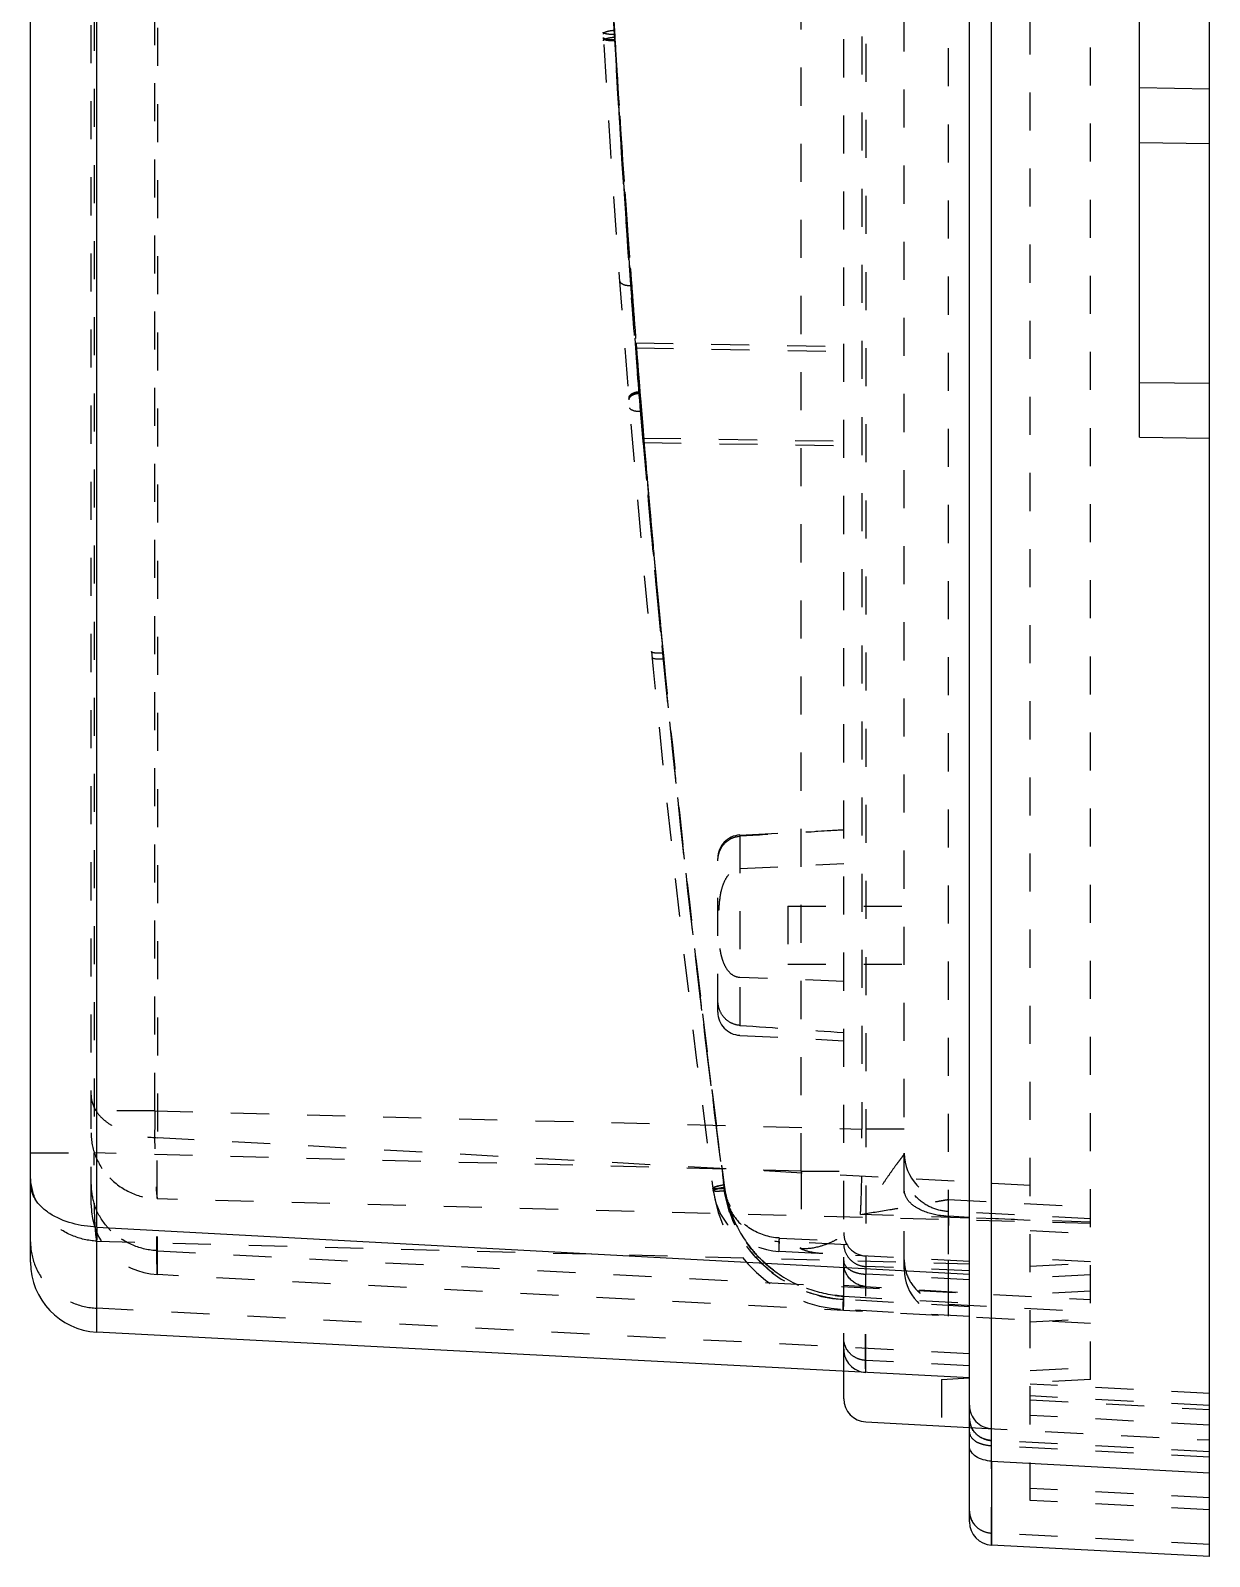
# Model space of a CAD drawing. Header units: millimetres. Extents: x 547 to 3706, y -10485 to 2068.
# Drawn here: x 1743.9 to 1794.5, y 1495.3 to 1560.8 of the extents above; entities that cross this region are included whole.
import ezdxf

# ---------------------------------------------------------------- set-up
doc = ezdxf.new("R2010")
doc.units = ezdxf.units.MM
doc.header["$LTSCALE"] = 16.335
doc.linetypes.add('HIDDEN', pattern=[0.2, 0.1, -0.1])
doc.layers.get('0').update_dxf_attribs({"linetype": 'CONTINUOUS'})
doc.layers.add('DEFAULT_2', color=8, linetype='HIDDEN')

msp = doc.modelspace()

# ---------------------------------------------------------------- linework, layer by layer
at = {"color": 7, "linetype": 'Continuous'}
for p, q in [((1743.854, 1507.964), (1743.854, 1584.458)), ((1746.697, 1509.479), (1746.697, 1579.691)), ((1794.454, 1495.337), (1794.454, 1569.182)), ((1785.101, 1499.429), (1785.101, 1565.591)), ((1791.454, 1543.389), (1791.454, 1565.703)), ((1784.154, 1496.825), (1784.154, 1565.382)), ((1791.454, 1558.389), (1794.454, 1558.337)), ((1791.454, 1556.03), (1794.454, 1555.993)), ((1794.454, 1545.68), (1791.454, 1545.717)), ((1791.454, 1543.389), (1794.454, 1543.337)), ((1746.697, 1509.479), (1784.154, 1507.451)), ((1784.154, 1503.005), (1746.697, 1504.969)), ((1778.754, 1502.108), (1778.754, 1503.288)), ((1779.701, 1501.11), (1784.134, 1500.877)), ((1785.101, 1499.429), (1794.454, 1498.927)), ((1794.454, 1495.337), (1785.101, 1495.827))]:
    msp.add_line(p, q, dxfattribs=at)
for centre, radius in [((1746.854, 1507.964), 3), ((1779.754, 1502.108), 1), ((1785.154, 1496.825), 1)]:
    msp.add_arc(centre, radius, 180, 267, dxfattribs=at)
for points, knots in [([(1746.697, 1509.479), (1746.34, 1509.491), (1745.634, 1509.592), (1744.823, 1509.927), (1744.314, 1510.33), (1743.976, 1510.738), (1743.854, 1511.115), (1743.854, 1511.347)], [0, 0, 0, 0, 0.289527, 0.5725, 0.698835, 0.811674, 1, 1, 1, 1]), ([(1746.697, 1509.479), (1746.694, 1509.144), (1746.689, 1508.513), (1746.684, 1507.624), (1746.681, 1506.854), (1746.679, 1506.29), (1746.68, 1505.904), (1746.68, 1505.664), (1746.682, 1505.459), (1746.683, 1505.289), (1746.686, 1505.156), (1746.688, 1505.067), (1746.691, 1505.017), (1746.692, 1504.99), (1746.694, 1504.978), (1746.695, 1504.969), (1746.697, 1504.969)], [0, 0, 0, 0, 0.222525, 0.420051, 0.591143, 0.734364, 0.795075, 0.848281, 0.893802, 0.931459, 0.961075, 0.982472, 0.990035, 0.99548, 0.998792, 1, 1, 1, 1]), ([(1785.101, 1499.429), (1784.982, 1499.433), (1784.747, 1499.472), (1784.433, 1499.6), (1784.216, 1499.81), (1784.154, 1499.988), (1784.154, 1500.068)], [0, 0, 0, 0, 0.289693, 0.570128, 0.8066, 1, 1, 1, 1]), ([(1785.101, 1499.429), (1785.1, 1499.16), (1785.099, 1498.652), (1785.097, 1497.939), (1785.096, 1497.323), (1785.096, 1496.873), (1785.096, 1496.566), (1785.096, 1496.376), (1785.097, 1496.213), (1785.097, 1496.079), (1785.098, 1495.974), (1785.098, 1495.904), (1785.1, 1495.864), (1785.099, 1495.844), (1785.102, 1495.835), (1785.1, 1495.827), (1785.101, 1495.827)], [0, 0, 0, 0, 0.224396, 0.422826, 0.594073, 0.73692, 0.797314, 0.850151, 0.89528, 0.932549, 0.961805, 0.982898, 0.990335, 0.995676, 0.998901, 1, 1, 1, 1])]:
    msp.add_open_spline(points, degree=3, knots=knots, dxfattribs=at)
at = {"layer": 'DEFAULT_2', "color": 8, "linetype": 'HIDDEN'}
for p, q in [((1786.754, 1497.74), (1786.754, 1703.933)), ((1789.354, 1502.937), (1789.354, 1698.737)), ((1778.754, 1503.288), (1778.754, 1698.385)), ((1783.249, 1506.169), (1783.249, 1695.504)), ((1779.701, 1694.218), (1779.701, 1507.455)), ((1781.354, 1507.665), (1781.354, 1694.019)), ((1746.454, 1510.432), (1746.454, 1691.241)), ((1746.592, 1689.01), (1746.592, 1512.663)), ((1749.297, 1688.361), (1749.297, 1513.312)), ((1779.528, 1687.995), (1779.528, 1513.678)), ((1749.192, 1514.469), (1749.192, 1687.204)), ((1776.928, 1511.871), (1776.928, 1569.471)), ((1768.912, 1560.837), (1768.92, 1560.71)), ((1768.915, 1560.791), (1768.929, 1560.558)), ((1768.92, 1560.71), (1768.928, 1560.563)), ((1768.928, 1560.563), (1768.937, 1560.425)), ((1768.929, 1560.558), (1768.937, 1560.423)), ((1768.929, 1560.558), (1768.937, 1560.423)), ((1768.929, 1560.555), (1768.936, 1560.43)), ((1768.929, 1560.555), (1768.936, 1560.43)), ((1768.931, 1560.518), (1768.939, 1560.379)), ((1769.633, 1550.141), (1769.638, 1550.067)), ((1769.8, 1547.437), (1778.754, 1547.277)), ((1769.817, 1547.217), (1778.754, 1547.058)), ((1770.007, 1545.331), (1770.025, 1545.103)), ((1770.012, 1545.263), (1770.03, 1545.035)), ((1770.023, 1545.127), (1770.029, 1545.058)), ((1770.025, 1545.103), (1770.03, 1545.038)), ((1770.025, 1545.101), (1770.03, 1545.036)), ((1770.025, 1545.101), (1770.03, 1545.036)), ((1770.025, 1545.101), (1770.03, 1545.036)), ((1770.025, 1545.1), (1770.03, 1545.035)), ((1770.029, 1545.058), (1770.058, 1544.702)), ((1770.03, 1545.038), (1770.058, 1544.701)), ((1770.03, 1545.036), (1770.058, 1544.701)), ((1770.03, 1545.035), (1770.058, 1544.698)), ((1770.134, 1543.344), (1778.754, 1543.214)), ((1770.151, 1543.151), (1778.754, 1543.023)), ((1770.989, 1534.258), (1771.013, 1534.003)), ((1774.301, 1526.305), (1778.754, 1526.539)), ((1774.301, 1526.305), (1774.301, 1517.706)), ((1773.354, 1518.706), (1773.354, 1525.299)), ((1774.301, 1524.868), (1778.754, 1525.077)), ((1776.354, 1523.256), (1781.354, 1523.256)), ((1776.354, 1523.254), (1776.354, 1520.758)), ((1776.354, 1520.756), (1781.354, 1520.756)), ((1778.754, 1520.023), (1774.301, 1520.186)), ((1774.301, 1517.706), (1778.754, 1517.473)), ((1749.192, 1514.469), (1746.454, 1514.469)), ((1749.192, 1514.469), (1779.528, 1513.678)), ((1786.754, 1511.261), (1749.297, 1513.312)), ((1781.354, 1513.678), (1779.528, 1513.678)), ((1743.854, 1512.663), (1746.592, 1512.663)), ((1776.928, 1511.871), (1746.592, 1512.663)), ((1776.928, 1511.871), (1778.754, 1511.871)), ((1789.354, 1509.636), (1749.297, 1510.681)), ((1749.297, 1507.436), (1749.297, 1510.681)), ((1783.243, 1510.657), (1789.354, 1510.337)), ((1784.154, 1509.865), (1779.471, 1510.022)), ((1789.354, 1509.824), (1783.249, 1510.144)), ((1784.154, 1509.892), (1783.249, 1509.941)), ((1786.754, 1509.752), (1784.154, 1509.892)), ((1789.354, 1509.69), (1784.154, 1509.865)), ((1786.754, 1509.325), (1789.354, 1509.185)), ((1746.697, 1508.874), (1784.154, 1507.897)), ((1746.697, 1504.969), (1746.697, 1508.874)), ((1775.982, 1509.006), (1778.828, 1508.858)), ((1778.906, 1508.707), (1775.982, 1508.86)), ((1749.297, 1508.461), (1789.354, 1506.361)), ((1784.154, 1508.005), (1775.974, 1508.434)), ((1779.701, 1508.239), (1779.702, 1507.785)), ((1789.354, 1507.987), (1786.754, 1508.126)), ((1786.754, 1507.8), (1789.354, 1507.937)), ((1789.354, 1505.337), (1749.297, 1507.436)), ((1784.154, 1507.215), (1779.701, 1507.455)), ((1784.154, 1507.6), (1779.702, 1507.785)), ((1789.354, 1507.424), (1786.754, 1507.288)), ((1778.744, 1506.989), (1784.154, 1506.643)), ((1778.755, 1506.507), (1778.754, 1506.655)), ((1778.755, 1506.507), (1784.154, 1506.204)), ((1779.701, 1503.239), (1779.701, 1506.928)), ((1789.354, 1506.72), (1786.754, 1506.58)), ((1784.154, 1504.03), (1746.697, 1505.993)), ((1784.154, 1506.057), (1778.744, 1506.361)), ((1784.154, 1505.631), (1778.755, 1505.934)), ((1783.249, 1506.169), (1789.354, 1505.849)), ((1786.754, 1505.41), (1789.354, 1505.548)), ((1784.154, 1503.518), (1779.701, 1503.751)), ((1786.754, 1503.313), (1789.354, 1503.449)), ((1782.954, 1502.939), (1784.154, 1503.002)), ((1782.954, 1502.939), (1782.954, 1500.939)), ((1789.354, 1502.937), (1786.754, 1502.8)), ((1794.454, 1502.337), (1786.754, 1502.74)), ((1794.454, 1501.824), (1786.754, 1502.228)), ((1786.754, 1502.061), (1794.454, 1501.646)), ((1794.454, 1500.976), (1786.754, 1501.39)), ((1784.134, 1500.877), (1794.454, 1500.337)), ((1794.454, 1499.824), (1785.101, 1500.314)), ((1794.454, 1499.595), (1785.101, 1500.097)), ((1785.101, 1499.429), (1785.101, 1495.827)), ((1794.454, 1497.849), (1786.754, 1498.253)), ((1794.454, 1497.337), (1786.754, 1497.74)), ((1794.454, 1495.849), (1785.101, 1496.339))]:
    msp.add_line(p, q, dxfattribs=at)
for centre, radius, start, end in [((2453.395, 1600.837), 686.14, 172.479799, 187.520201), ((2468.291, 1601.147), 700.555, 180.025416, 184.195841), ((2458.16, 1600.845), 690.423, 180.000716, 183.335823), ((2458.101, 1600.844), 690.364, 180.00061, 183.359112), ((2441.435, 1600.338), 673.682, 182.976776, 183.385516), ((2427.2, 1599.545), 659.425, 182.972976, 183.369156), ((2421.429, 1599.227), 653.645, 182.97144, 183.391537), ((2420.378, 1599.17), 652.593, 182.972124, 183.395542), ((2409.866, 1597.266), 642.003, 183.267678, 184.451503), ((2407.062, 1597.08), 639.193, 183.265386, 184.474116), ((2406.684, 1597.037), 638.812, 183.2846, 184.453213), ((2403.963, 1596.856), 636.086, 183.282409, 184.475828), ((2430.76, 1600.075), 663.01, 183.428042, 184.320345), ((2522.793, 1606.269), 755.249, 183.479622, 184.648745), ((2427.118, 1599.829), 659.36, 183.426049, 184.321746), ((2353.404, 1595.25), 585.504, 183.410098, 183.525163), ((2353.366, 1595.248), 585.466, 183.410128, 183.523919), ((2426.435, 1599.782), 658.675, 183.429524, 184.321724), ((2451.076, 1601.486), 683.375, 183.542356, 184.307873), ((2451.054, 1601.484), 683.352, 183.542288, 184.307885), ((2451.356, 1601.505), 683.655, 183.543642, 184.307735), ((2341.48, 1592.113), 573.423, 184.222672, 184.468543), ((2567.937, 1609.706), 800.523, 184.266286, 184.616086), ((2567.845, 1609.699), 800.431, 184.266256, 184.617433), ((2567.571, 1609.678), 800.156, 184.26675, 184.612553), ((2562.82, 1609.309), 795.391, 184.271406, 184.617255), ((2569.076, 1609.791), 801.665, 184.331684, 184.626625), ((2450.661, 1601.022), 682.967, 184.500044, 185.622188), ((2469.787, 1602.759), 702.169, 184.518852, 187.497961), ((2450.476, 1601.005), 682.78, 184.499818, 185.64378), ((2451.434, 1601.096), 683.743, 184.519611, 185.622037), ((2451.168, 1601.071), 683.476, 184.519297, 185.643646), ((2455.003, 1600.502), 687.215, 184.627589, 185.553522), ((2463.022, 1601.213), 695.264, 184.662273, 185.547347), ((2462.924, 1601.202), 695.166, 184.662101, 185.526043), ((2462.235, 1601.144), 694.474, 184.661965, 185.547906), ((2462.307, 1601.15), 694.548, 184.662081, 185.547871), ((2472.924, 1603.126), 705.328, 184.86213, 187.502725), ((2449.308, 1599.984), 681.496, 184.756726, 185.556492), ((2472.975, 1603.133), 705.379, 184.878014, 187.502696), ((2463.483, 1602.059), 695.828, 185.603728, 187.50855), ((2463.211, 1602.025), 695.554, 185.624252, 187.508693), ((2432.899, 1598.499), 665.021, 185.565422, 186.898523), ((2432.874, 1598.496), 664.995, 185.565403, 186.898543), ((2432.782, 1598.486), 664.902, 185.565288, 186.898628), ((2433.52, 1598.566), 665.645, 185.566626, 186.897864), ((1774.354, 1525.307), 1, 93, 180), ((1872.999, -120.169), 1649.378, 93.275646, 93.430576), ((2453.606, 1600.968), 685.874, 186.895566, 187.522482), ((2453.558, 1600.962), 685.826, 186.895533, 187.513836), ((1774.354, 1518.705), 1, 180, 267), ((1890.344, 3173.653), 1659.582, 265.990456, 266.144532), ((1783.349, 1512.652), 1.998, 180, 266.96012), ((1749.183, 1511.306), 2.729, 180.07301, 198.13887), ((1779.091, 1511.925), 6, 187.51153, 266.78427), ((1774.001, 1508.422), 2.883, 97.57461, 102.63368), ((1779.523, 1512.113), 5.96, 188.0416, 189.07938), ((1779.133, 1512.023), 5.562, 187.68019, 203.28936), ((1779.08, 1511.858), 5.506, 187.56878, 266.72941), ((1776.131, 1511.43), 3, 187.5202, 267), ((1749.454, 1510.432), 3, 180, 267), ((1779.05, 1511.979), 5.469, 203.37366, 219.30442), ((1783.352, 1513.376), 3.437, 266.61957, 268.28409), ((2549.444, 1504.797), 766.213, 179.615355, 179.757206), ((1779.754, 1509.237), 1, 180, 267), ((1779.077, 1512.003), 5.504, 219.32646, 228.74936), ((1779.743, 1508.764), 0.98, 260.03091, 267.59404), ((1783.354, 1507.654), 2, 180, 267), ((1779.136, 1512.314), 5.819, 263.29352, 266.22996), ((1789.912, 1505.786), 11.181, 176.30852, 177.50374), ((1779.754, 1504.237), 1, 180, 267), ((1785.154, 1501.825), 1, 180, 267)]:
    msp.add_arc(centre, radius, start, end, dxfattribs=at)
for points, knots in [([(1768.907, 1560.67), (1768.795, 1560.665), (1768.641, 1560.67), (1768.482, 1560.71), (1768.428, 1560.75), (1768.426, 1560.77)], [0, 0, 0, 0, 0.663517, 0.882912, 1, 1, 1, 1]), ([(1768.455, 1560.724), (1768.451, 1560.721), (1768.439, 1560.71), (1768.43, 1560.693), (1768.431, 1560.682)], [0, 0, 0, 0, 0.317769, 1, 1, 1, 1]), ([(1768.921, 1560.435), (1768.808, 1560.429), (1768.652, 1560.435), (1768.494, 1560.476), (1768.44, 1560.517), (1768.439, 1560.537)], [0, 0, 0, 0, 0.66677, 0.885111, 1, 1, 1, 1]), ([(1768.921, 1560.435), (1768.808, 1560.429), (1768.652, 1560.435), (1768.494, 1560.476), (1768.44, 1560.517), (1768.439, 1560.537)], [0, 0, 0, 0, 0.66677, 0.885111, 1, 1, 1, 1]), ([(1768.921, 1560.435), (1768.808, 1560.429), (1768.652, 1560.435), (1768.494, 1560.476), (1768.44, 1560.517), (1768.439, 1560.537)], [0, 0, 0, 0, 0.66677, 0.885111, 1, 1, 1, 1]), ([(1768.923, 1560.391), (1768.81, 1560.386), (1768.655, 1560.392), (1768.496, 1560.432), (1768.443, 1560.474), (1768.442, 1560.493)], [0, 0, 0, 0, 0.666779, 0.885024, 1, 1, 1, 1]), ([(1768.447, 1560.401), (1768.446, 1560.429), (1768.538, 1560.489), (1768.613, 1560.507), (1768.67, 1560.519)], [0, 0, 0, 0, 0.320147, 1, 1, 1, 1]), ([(1768.912, 1560.837), (1768.818, 1560.831), (1768.685, 1560.814), (1768.533, 1560.77), (1768.474, 1560.741), (1768.455, 1560.724)], [0, 0, 0, 0, 0.594312, 0.837113, 1, 1, 1, 1]), ([(1770.039, 1544.483), (1769.933, 1545.752), (1769.508, 1551.051), (1769.161, 1556.357), (1768.924, 1560.393)], [0, 0, 0, 0, 0.239484, 1, 1, 1, 1]), ([(1770.039, 1544.483), (1769.933, 1545.752), (1769.508, 1551.051), (1769.161, 1556.357), (1768.924, 1560.393)], [0, 0, 0, 0, 0.239484, 1, 1, 1, 1]), ([(1769.133, 1550.107), (1769.141, 1550.034), (1769.265, 1549.937), (1769.442, 1549.897), (1769.556, 1549.889), (1769.613, 1549.891)], [0, 0, 0, 0, 0.395001, 0.688058, 1, 1, 1, 1]), ([(1770.007, 1545.331), (1769.943, 1545.326), (1769.819, 1545.302), (1769.64, 1545.243), (1769.515, 1545.122), (1769.527, 1545.05)], [0, 0, 0, 0, 0.324475, 0.629148, 1, 1, 1, 1]), ([(1770.011, 1545.281), (1769.947, 1545.275), (1769.823, 1545.251), (1769.645, 1545.193), (1769.519, 1545.072), (1769.531, 1545)], [0, 0, 0, 0, 0.324584, 0.629339, 1, 1, 1, 1]), ([(1770.011, 1545.281), (1769.947, 1545.276), (1769.823, 1545.251), (1769.645, 1545.193), (1769.519, 1545.073), (1769.531, 1545.001)], [0, 0, 0, 0, 0.324582, 0.629336, 1, 1, 1, 1]), ([(1770.011, 1545.281), (1769.947, 1545.276), (1769.823, 1545.251), (1769.645, 1545.193), (1769.519, 1545.073), (1769.531, 1545.001)], [0, 0, 0, 0, 0.324582, 0.629335, 1, 1, 1, 1]), ([(1770.012, 1545.263), (1769.949, 1545.257), (1769.824, 1545.235), (1769.647, 1545.175), (1769.52, 1545.054), (1769.532, 1544.983)], [0, 0, 0, 0, 0.322511, 0.629449, 1, 1, 1, 1]), ([(1770.039, 1544.483), (1769.937, 1544.478), (1769.77, 1544.487), (1769.597, 1544.572), (1769.567, 1544.634)], [0, 0, 0, 0, 0.597603, 1, 1, 1, 1]), ([(1770.98, 1534.113), (1770.87, 1534.104), (1770.717, 1534.101), (1770.561, 1534.131), (1770.505, 1534.163), (1770.5, 1534.181)], [0, 0, 0, 0, 0.667226, 0.88645, 1, 1, 1, 1]), ([(1771.005, 1533.858), (1770.893, 1533.848), (1770.738, 1533.846), (1770.583, 1533.874), (1770.527, 1533.908), (1770.525, 1533.926)], [0, 0, 0, 0, 0.674586, 0.891881, 1, 1, 1, 1]), ([(1771.005, 1533.858), (1770.893, 1533.848), (1770.738, 1533.846), (1770.583, 1533.874), (1770.527, 1533.908), (1770.525, 1533.926)], [0, 0, 0, 0, 0.674586, 0.891881, 1, 1, 1, 1]), ([(1771.005, 1533.858), (1770.893, 1533.848), (1770.738, 1533.846), (1770.583, 1533.874), (1770.527, 1533.908), (1770.525, 1533.926)], [0, 0, 0, 0, 0.674586, 0.891881, 1, 1, 1, 1]), ([(1773.354, 1525.194), (1773.354, 1525.323), (1773.398, 1525.584), (1773.597, 1525.929), (1773.912, 1526.175), (1774.171, 1526.246), (1774.301, 1526.253)], [0, 0, 0, 0, 0.249049, 0.498771, 0.749031, 1, 1, 1, 1]), ([(1774.301, 1520.186), (1774.188, 1520.19), (1773.961, 1520.276), (1773.731, 1520.537), (1773.583, 1520.845), (1773.46, 1521.282), (1773.399, 1521.845), (1773.384, 1522.523), (1773.399, 1523.201), (1773.461, 1523.765), (1773.583, 1524.203), (1773.732, 1524.512), (1773.961, 1524.774), (1774.187, 1524.863), (1774.301, 1524.868)], [0, 0, 0, 0, 0.062805, 0.125391, 0.187849, 0.250217, 0.374836, 0.499568, 0.624274, 0.749031, 0.811528, 0.874174, 0.93703, 1, 1, 1, 1]), ([(1774.301, 1518.133), (1774.171, 1518.142), (1773.912, 1518.215), (1773.597, 1518.464), (1773.399, 1518.81), (1773.354, 1519.072), (1773.354, 1519.201)], [0, 0, 0, 0, 0.250823, 0.501492, 0.75144, 1, 1, 1, 1]), ([(1746.454, 1515.133), (1746.454, 1514.906), (1746.577, 1514.537), (1746.915, 1514.141), (1747.425, 1513.748), (1748.236, 1513.422), (1748.94, 1513.324), (1749.297, 1513.312)], [0, 0, 0, 0, 0.185529, 0.297607, 0.423779, 0.708079, 1, 1, 1, 1]), ([(1749.192, 1514.469), (1749.184, 1514.059), (1749.177, 1513.282), (1749.19, 1512.213), (1749.226, 1511.36), (1749.263, 1510.873), (1749.297, 1510.681)], [0, 0, 0, 0, 0.324879, 0.613866, 0.845864, 1, 1, 1, 1]), ([(1746.454, 1513.523), (1746.454, 1513.182), (1746.592, 1512.463), (1746.997, 1511.85), (1747.257, 1511.584)], [0, 0, 0, 0, 0.478199, 1, 1, 1, 1]), ([(1749.296, 1507.436), (1749.294, 1507.436), (1749.294, 1507.449), (1749.291, 1507.464), (1749.29, 1507.498), (1749.288, 1507.54), (1749.287, 1507.597), (1749.285, 1507.695), (1749.282, 1507.849), (1749.281, 1508.069), (1749.279, 1508.335), (1749.278, 1508.646), (1749.278, 1509.152), (1749.279, 1509.891), (1749.283, 1510.9), (1749.289, 1512.059), (1749.293, 1512.88), (1749.296, 1513.313)], [0, 0, 0, 0, 0.001154, 0.004404, 0.009765, 0.017225, 0.026768, 0.038378, 0.067729, 0.105138, 0.150438, 0.203484, 0.264226, 0.408397, 0.581047, 0.779236, 1, 1, 1, 1]), ([(1779.471, 1510.022), (1779.49, 1510.224), (1779.511, 1510.713), (1779.541, 1511.932), (1779.538, 1512.949), (1779.528, 1513.678)], [0, 0, 0, 0, 0.166049, 0.40172, 1, 1, 1, 1]), ([(1746.697, 1508.874), (1746.663, 1509.066), (1746.626, 1509.554), (1746.59, 1510.406), (1746.577, 1511.476), (1746.584, 1512.252), (1746.592, 1512.663)], [0, 0, 0, 0, 0.154136, 0.386134, 0.675121, 1, 1, 1, 1]), ([(1781.351, 1512.635), (1781.342, 1512.608), (1781.3, 1512.545), (1781.223, 1512.437), (1781.118, 1512.298), (1780.951, 1512.074), (1780.73, 1511.765), (1780.468, 1511.376), (1780.213, 1510.988), (1779.899, 1510.524), (1779.648, 1510.206), (1779.471, 1510.022)], [0, 0, 0, 0, 0.026423, 0.069293, 0.124342, 0.188047, 0.329697, 0.478232, 0.624409, 0.762507, 1, 1, 1, 1]), ([(1776.928, 1511.871), (1776.936, 1511.244), (1776.939, 1510.35), (1776.921, 1509.244), (1776.906, 1508.766), (1776.893, 1508.554)], [0, 0, 0, 0, 0.567585, 0.808192, 1, 1, 1, 1]), ([(1783.249, 1510.144), (1783.008, 1510.156), (1782.51, 1510.268), (1781.871, 1510.693), (1781.449, 1511.322), (1781.354, 1511.809), (1781.354, 1512.039)], [0, 0, 0, 0, 0.246627, 0.508415, 0.764962, 1, 1, 1, 1]), ([(1746.697, 1508.874), (1746.335, 1508.892), (1745.589, 1509.06), (1744.63, 1509.697), (1743.996, 1510.641), (1743.854, 1511.371), (1743.854, 1511.716)], [0, 0, 0, 0, 0.246627, 0.508415, 0.764962, 1, 1, 1, 1]), ([(1747.257, 1511.584), (1747.53, 1511.306), (1748.175, 1510.87), (1748.93, 1510.699), (1749.297, 1510.681)], [0, 0, 0, 0, 0.514826, 1, 1, 1, 1]), ([(1773.621, 1511.28), (1773.561, 1511.272), (1773.447, 1511.254), (1773.291, 1511.217), (1773.201, 1511.188), (1773.141, 1511.155), (1773.143, 1511.14)], [0, 0, 0, 0, 0.359764, 0.690899, 0.912703, 1, 1, 1, 1]), ([(1773.143, 1511.14), (1773.142, 1511.148), (1773.164, 1511.168), (1773.236, 1511.202), (1773.312, 1511.222), (1773.371, 1511.235)], [0, 0, 0, 0, 0.095205, 0.290013, 1, 1, 1, 1]), ([(1773.143, 1511.14), (1773.142, 1511.148), (1773.164, 1511.168), (1773.236, 1511.202), (1773.312, 1511.222), (1773.371, 1511.235)], [0, 0, 0, 0, 0.095218, 0.290006, 1, 1, 1, 1]), ([(1773.143, 1511.14), (1773.142, 1511.148), (1773.164, 1511.168), (1773.236, 1511.202), (1773.312, 1511.222), (1773.371, 1511.235)], [0, 0, 0, 0, 0.095205, 0.290014, 1, 1, 1, 1]), ([(1773.143, 1511.14), (1773.143, 1511.148), (1773.164, 1511.168), (1773.236, 1511.202), (1773.312, 1511.222), (1773.371, 1511.235)], [0, 0, 0, 0, 0.095793, 0.289164, 1, 1, 1, 1]), ([(1773.621, 1511.132), (1773.562, 1511.125), (1773.45, 1511.115), (1773.304, 1511.107), (1773.204, 1511.114), (1773.158, 1511.125), (1773.144, 1511.135), (1773.143, 1511.14)], [0, 0, 0, 0, 0.365641, 0.692972, 0.908249, 0.968322, 1, 1, 1, 1]), ([(1773.621, 1511.132), (1773.563, 1511.125), (1773.453, 1511.114), (1773.298, 1511.108), (1773.209, 1511.113), (1773.145, 1511.127), (1773.143, 1511.14)], [0, 0, 0, 0, 0.363997, 0.694532, 0.914497, 1, 1, 1, 1]), ([(1773.157, 1511.037), (1773.156, 1511.045), (1773.177, 1511.065), (1773.249, 1511.099), (1773.326, 1511.119), (1773.384, 1511.132)], [0, 0, 0, 0, 0.095217, 0.290018, 1, 1, 1, 1]), ([(1773.635, 1511.177), (1773.542, 1511.164), (1773.39, 1511.135), (1773.234, 1511.097), (1773.181, 1511.065)], [0, 0, 0, 0, 0.601756, 1, 1, 1, 1]), ([(1778.754, 1506.361), (1778.123, 1506.403), (1776.864, 1506.695), (1775.248, 1507.75), (1774.086, 1509.284), (1773.709, 1510.511), (1773.621, 1511.132)], [0, 0, 0, 0, 0.250917, 0.501464, 0.751171, 1, 1, 1, 1]), ([(1778.754, 1506.361), (1778.123, 1506.403), (1776.864, 1506.695), (1775.248, 1507.75), (1774.086, 1509.284), (1773.709, 1510.511), (1773.621, 1511.132)], [0, 0, 0, 0, 0.250917, 0.501464, 0.751172, 1, 1, 1, 1]), ([(1778.744, 1506.361), (1778.114, 1506.405), (1776.858, 1506.698), (1775.245, 1507.753), (1774.085, 1509.286), (1773.708, 1510.512), (1773.621, 1511.132)], [0, 0, 0, 0, 0.250919, 0.501463, 0.751171, 1, 1, 1, 1]), ([(1778.744, 1506.361), (1778.114, 1506.405), (1776.857, 1506.697), (1775.245, 1507.753), (1774.085, 1509.286), (1773.709, 1510.512), (1773.621, 1511.132)], [0, 0, 0, 0, 0.250919, 0.501459, 0.751171, 1, 1, 1, 1]), ([(1747.306, 1509.316), (1747.223, 1509.396), (1746.919, 1509.731), (1746.694, 1510.138), (1746.589, 1510.457)], [0, 0, 0, 0, 0.256947, 1, 1, 1, 1]), ([(1773.181, 1511.065), (1773.177, 1511.063), (1773.167, 1511.056), (1773.155, 1511.045), (1773.156, 1511.037)], [0, 0, 0, 0, 0.362328, 1, 1, 1, 1]), ([(1773.635, 1511.03), (1773.576, 1511.022), (1773.464, 1511.011), (1773.318, 1511.005), (1773.218, 1511.011), (1773.171, 1511.022), (1773.157, 1511.032), (1773.156, 1511.037)], [0, 0, 0, 0, 0.363415, 0.69325, 0.908758, 0.968336, 1, 1, 1, 1]), ([(1773.635, 1511.03), (1773.671, 1510.746), (1773.848, 1510.186), (1774.379, 1509.486), (1775.119, 1509.008), (1775.694, 1508.874), (1775.982, 1508.86)], [0, 0, 0, 0, 0.248817, 0.498576, 0.749125, 1, 1, 1, 1]), ([(1779.471, 1510.022), (1779.892, 1510.087), (1780.511, 1510.19), (1781.317, 1510.319), (1781.869, 1510.412), (1782.36, 1510.502), (1782.72, 1510.569), (1782.958, 1510.612), (1783.089, 1510.636), (1783.18, 1510.65), (1783.227, 1510.658), (1783.243, 1510.657)], [0, 0, 0, 0, 0.333558, 0.492109, 0.640252, 0.772668, 0.883294, 0.927613, 0.962732, 0.987291, 1, 1, 1, 1]), ([(1781.922, 1510.284), (1781.756, 1510.381), (1781.48, 1510.596), (1781.354, 1510.935), (1781.354, 1511.081)], [0, 0, 0, 0, 0.568738, 1, 1, 1, 1]), ([(1783.249, 1510.144), (1783.249, 1510.218), (1783.248, 1510.322), (1783.248, 1510.45), (1783.247, 1510.523), (1783.249, 1510.577), (1783.246, 1510.621), (1783.252, 1510.639), (1783.246, 1510.657), (1783.249, 1510.656)], [0, 0, 0, 0, 0.435239, 0.607034, 0.748018, 0.857997, 0.936776, 0.984166, 1, 1, 1, 1]), ([(1775.982, 1509.007), (1775.553, 1509.028), (1774.695, 1509.305), (1774.092, 1509.973), (1773.895, 1510.352)], [0, 0, 0, 0, 0.501475, 1, 1, 1, 1]), ([(1778.755, 1506.507), (1778.248, 1506.538), (1777.24, 1506.741), (1775.872, 1507.441), (1774.751, 1508.486), (1774.223, 1509.362), (1774.024, 1509.824)], [0, 0, 0, 0, 0.251074, 0.501441, 0.751035, 1, 1, 1, 1]), ([(1783.149, 1509.945), (1783.041, 1509.951), (1782.618, 1509.996), (1782.197, 1510.123), (1781.922, 1510.284)], [0, 0, 0, 0, 0.253884, 1, 1, 1, 1]), ([(1749.297, 1508.461), (1748.941, 1508.478), (1748.209, 1508.64), (1747.577, 1509.052), (1747.306, 1509.316)], [0, 0, 0, 0, 0.484986, 1, 1, 1, 1]), ([(1776.894, 1508.554), (1777.165, 1508.54), (1777.634, 1508.603), (1778.2, 1508.812), (1778.541, 1508.988), (1778.711, 1509.128), (1778.754, 1509.205), (1778.754, 1509.237)], [0, 0, 0, 0, 0.397081, 0.676864, 0.882033, 0.95188, 1, 1, 1, 1]), ([(1743.854, 1508.836), (1743.854, 1508.49), (1743.996, 1507.761), (1744.63, 1506.817), (1745.589, 1506.179), (1746.335, 1506.011), (1746.697, 1505.993)], [0, 0, 0, 0, 0.235038, 0.491585, 0.753373, 1, 1, 1, 1]), ([(1775.982, 1509.007), (1775.978, 1508.939), (1775.973, 1508.837), (1775.969, 1508.704), (1775.966, 1508.614), (1775.966, 1508.541), (1775.966, 1508.483), (1775.971, 1508.457), (1775.97, 1508.434), (1775.974, 1508.434)], [0, 0, 0, 0, 0.356326, 0.535511, 0.696062, 0.825645, 0.920475, 0.978952, 1, 1, 1, 1]), ([(1775.982, 1508.86), (1775.98, 1508.806), (1775.976, 1508.726), (1775.973, 1508.625), (1775.971, 1508.56), (1775.971, 1508.509), (1775.969, 1508.468), (1775.973, 1508.45), (1775.971, 1508.434), (1775.974, 1508.434)], [0, 0, 0, 0, 0.381886, 0.559673, 0.714622, 0.837819, 0.926875, 0.981068, 1, 1, 1, 1]), ([(1777.86, 1508.335), (1777.688, 1508.344), (1777.358, 1508.381), (1777.036, 1508.48), (1776.893, 1508.554)], [0, 0, 0, 0, 0.517689, 1, 1, 1, 1]), ([(1775.448, 1507.865), (1775.901, 1507.467), (1776.949, 1506.816), (1778.151, 1506.547), (1778.754, 1506.507)], [0, 0, 0, 0, 0.499079, 1, 1, 1, 1]), ([(1775.448, 1507.865), (1775.901, 1507.467), (1776.949, 1506.816), (1778.151, 1506.547), (1778.754, 1506.507)], [0, 0, 0, 0, 0.499079, 1, 1, 1, 1]), ([(1778.754, 1508.032), (1778.754, 1507.871), (1778.933, 1507.671), (1779.179, 1507.556), (1779.403, 1507.484), (1779.582, 1507.458), (1779.701, 1507.455)], [0, 0, 0, 0, 0.407627, 0.547411, 0.697447, 1, 1, 1, 1]), ([(1779.701, 1506.928), (1779.453, 1506.944), (1778.951, 1507.178), (1778.754, 1507.694), (1778.754, 1507.941)], [0, 0, 0, 0, 0.501502, 1, 1, 1, 1]), ([(1781.354, 1508.064), (1781.354, 1507.833), (1781.449, 1507.347), (1781.871, 1506.718), (1782.51, 1506.293), (1783.008, 1506.181), (1783.249, 1506.169)], [0, 0, 0, 0, 0.235038, 0.491585, 0.753373, 1, 1, 1, 1]), ([(1783.239, 1508.044), (1783.237, 1507.715), (1783.236, 1507.253), (1783.236, 1506.678), (1783.236, 1506.341), (1783.238, 1506.071), (1783.239, 1505.87), (1783.245, 1505.74), (1783.243, 1505.677), (1783.248, 1505.659)], [0, 0, 0, 0, 0.41305, 0.581438, 0.722998, 0.83668, 0.921433, 0.976213, 1, 1, 1, 1]), ([(1779.701, 1503.239), (1779.7, 1503.239), (1779.702, 1503.249), (1779.699, 1503.259), (1779.699, 1503.284), (1779.698, 1503.315), (1779.698, 1503.356), (1779.697, 1503.428), (1779.696, 1503.539), (1779.696, 1503.698), (1779.695, 1503.891), (1779.695, 1504.115), (1779.695, 1504.477), (1779.695, 1505.005), (1779.696, 1505.724), (1779.698, 1506.553), (1779.7, 1507.143), (1779.701, 1507.455)], [0, 0, 0, 0, 0.001124, 0.004418, 0.009867, 0.017449, 0.02714, 0.038918, 0.068637, 0.106417, 0.152071, 0.205407, 0.266239, 0.409628, 0.580727, 0.778022, 1, 1, 1, 1]), ([(1778.743, 1505.935), (1778.739, 1505.935), (1778.739, 1505.956), (1778.735, 1505.982), (1778.736, 1506.04), (1778.736, 1506.114), (1778.739, 1506.206), (1778.744, 1506.338), (1778.75, 1506.44), (1778.755, 1506.507)], [0, 0, 0, 0, 0.01852, 0.073697, 0.170241, 0.304066, 0.46757, 0.647333, 1, 1, 1, 1]), ([(1778.744, 1506.361), (1778.741, 1506.307), (1778.737, 1506.228), (1778.733, 1506.127), (1778.73, 1506.061), (1778.73, 1506.009), (1778.728, 1505.968), (1778.731, 1505.951), (1778.729, 1505.936), (1778.732, 1505.936)], [0, 0, 0, 0, 0.380794, 0.558604, 0.714688, 0.840187, 0.930346, 0.982664, 1, 1, 1, 1]), ([(1778.732, 1505.936), (1778.729, 1505.936), (1778.731, 1505.951), (1778.728, 1505.968), (1778.73, 1506.009), (1778.73, 1506.061), (1778.733, 1506.127), (1778.737, 1506.228), (1778.741, 1506.307), (1778.744, 1506.361)], [0, 0, 0, 0, 0.017336, 0.069654, 0.159813, 0.285312, 0.441396, 0.619206, 1, 1, 1, 1]), ([(1778.732, 1505.936), (1778.729, 1505.936), (1778.731, 1505.951), (1778.728, 1505.968), (1778.73, 1506.009), (1778.73, 1506.061), (1778.733, 1506.127), (1778.737, 1506.228), (1778.741, 1506.307), (1778.744, 1506.361)], [0, 0, 0, 0, 0.017336, 0.069655, 0.159813, 0.285312, 0.441396, 0.619206, 1, 1, 1, 1]), ([(1778.742, 1506.273), (1778.74, 1506.226), (1778.737, 1506.143), (1778.735, 1506.045), (1778.736, 1505.987), (1778.737, 1505.958), (1778.739, 1505.945), (1778.741, 1505.935), (1778.743, 1505.935)], [0, 0, 0, 0, 0.415339, 0.741469, 0.857267, 0.937334, 0.983408, 1, 1, 1, 1]), ([(1778.755, 1505.934), (1778.752, 1505.934), (1778.754, 1505.949), (1778.751, 1505.967), (1778.752, 1506.008), (1778.753, 1506.06), (1778.755, 1506.125), (1778.759, 1506.227), (1778.763, 1506.306), (1778.765, 1506.36)], [0, 0, 0, 0, 0.017392, 0.069736, 0.159905, 0.285401, 0.44147, 0.619258, 1, 1, 1, 1]), ([(1783.249, 1505.656), (1783.246, 1505.657), (1783.252, 1505.674), (1783.246, 1505.692), (1783.249, 1505.736), (1783.247, 1505.791), (1783.248, 1505.863), (1783.248, 1505.991), (1783.249, 1506.095), (1783.249, 1506.169)], [0, 0, 0, 0, 0.015956, 0.063432, 0.142265, 0.252261, 0.393228, 0.56497, 1, 1, 1, 1]), ([(1779.701, 1503.751), (1779.58, 1503.757), (1779.333, 1503.819), (1778.916, 1504.082), (1778.754, 1504.463), (1778.754, 1504.699)], [0, 0, 0, 0, 0.25088, 0.512947, 1, 1, 1, 1]), ([(1785.101, 1500.314), (1784.98, 1500.32), (1784.733, 1500.382), (1784.316, 1500.645), (1784.154, 1501.025), (1784.154, 1501.262)], [0, 0, 0, 0, 0.25088, 0.512947, 1, 1, 1, 1]), ([(1784.154, 1501.262), (1784.154, 1501.229), (1784.163, 1501.093), (1784.203, 1500.96), (1784.248, 1500.866)], [0, 0, 0, 0, 0.237696, 1, 1, 1, 1]), ([(1784.154, 1500.669), (1784.154, 1500.509), (1784.334, 1500.311), (1784.579, 1500.198), (1784.803, 1500.127), (1784.982, 1500.101), (1785.101, 1500.097)], [0, 0, 0, 0, 0.406253, 0.546209, 0.696572, 1, 1, 1, 1]), ([(1784.248, 1500.866), (1784.287, 1500.785), (1784.389, 1500.629), (1784.535, 1500.513), (1784.614, 1500.465)], [0, 0, 0, 0, 0.495776, 1, 1, 1, 1]), ([(1784.614, 1500.465), (1784.693, 1500.418), (1784.806, 1500.369), (1784.923, 1500.34), (1784.952, 1500.334)], [0, 0, 0, 0, 0.755086, 1, 1, 1, 1]), ([(1785.101, 1495.827), (1785.1, 1495.827), (1785.102, 1495.837), (1785.099, 1495.847), (1785.099, 1495.873), (1785.098, 1495.904), (1785.098, 1495.946), (1785.097, 1496.02), (1785.096, 1496.133), (1785.095, 1496.295), (1785.095, 1496.49), (1785.095, 1496.719), (1785.095, 1497.086), (1785.095, 1497.621), (1785.096, 1498.349), (1785.098, 1499.188), (1785.1, 1499.783), (1785.101, 1500.097)], [0, 0, 0, 0, 0.001133, 0.004452, 0.009942, 0.017577, 0.027333, 0.039184, 0.069073, 0.107042, 0.152888, 0.206409, 0.267401, 0.41099, 0.582034, 0.778911, 1, 1, 1, 1]), ([(1784.154, 1497.287), (1784.154, 1497.05), (1784.316, 1496.67), (1784.733, 1496.407), (1784.98, 1496.345), (1785.101, 1496.339)], [0, 0, 0, 0, 0.487053, 0.74912, 1, 1, 1, 1]), ([(1784.266, 1496.855), (1784.248, 1496.89), (1784.186, 1497.026), (1784.154, 1497.176), (1784.154, 1497.287)], [0, 0, 0, 0, 0.262133, 1, 1, 1, 1])]:
    msp.add_open_spline(points, degree=3, knots=knots, dxfattribs=at)
for points in [[(1768.67, 1560.519), (1768.755, 1560.538), (1768.842, 1560.549), (1768.929, 1560.555)], [(1769.634, 1550.128), (1769.656, 1549.833), (1769.678, 1549.537), (1769.701, 1549.241)], [(1769.538, 1545.035), (1769.532, 1545.018), (1769.529, 1545), (1769.532, 1544.983)], [(1770.058, 1544.702), (1770.091, 1544.291), (1770.125, 1543.881), (1770.159, 1543.47)], [(1770.151, 1543.151), (1770.113, 1543.595), (1770.075, 1544.039), (1770.039, 1544.483)], [(1781.351, 1512.635), (1781.353, 1512.641), (1781.354, 1512.647), (1781.354, 1512.654)], [(1773.895, 1510.352), (1773.762, 1510.608), (1773.671, 1510.891), (1773.635, 1511.177)], [(1773.637, 1511.173), (1773.712, 1510.706), (1773.843, 1510.244), (1774.031, 1509.81)], [(1773.637, 1511.173), (1773.712, 1510.706), (1773.843, 1510.244), (1774.031, 1509.809)], [(1773.637, 1511.173), (1773.712, 1510.706), (1773.843, 1510.244), (1774.031, 1509.809)], [(1773.637, 1511.173), (1773.712, 1510.706), (1773.843, 1510.244), (1774.031, 1509.809)], [(1778.755, 1508.734), (1778.755, 1508.576), (1778.806, 1508.415), (1778.885, 1508.279)], [(1778.885, 1508.279), (1778.969, 1508.135), (1779.093, 1508.008), (1779.236, 1507.923)], [(1779.236, 1507.923), (1779.339, 1507.862), (1779.455, 1507.819), (1779.573, 1507.799)], [(1784.952, 1500.334), (1785.001, 1500.323), (1785.051, 1500.317), (1785.101, 1500.314)]]:
    msp.add_open_spline(points, degree=3, dxfattribs=at)

doc.saveas('drawing.dxf')
